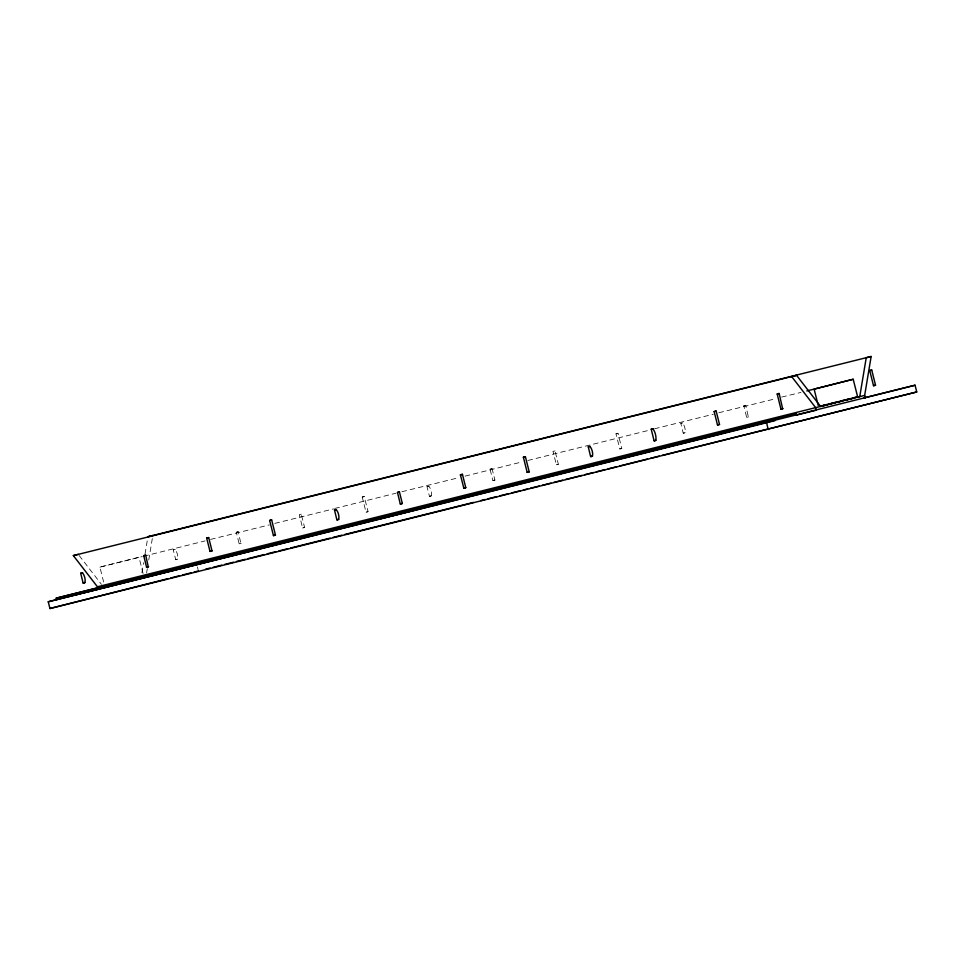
<?xml version="1.0" encoding="UTF-8"?>
<svg xmlns="http://www.w3.org/2000/svg" width="965" height="965" viewBox="0 0 965 965"><rect width="100%" height="100%" fill="white"/><g stroke="black" fill="none" stroke-linecap="round" stroke-linejoin="round"><path stroke-width="0.72" stroke-dasharray="4.83 3.62" d="M141.915 572.776L143.592 562.679M145.027 554.031L147.428 539.616M146.583 572.981L147.307 568.65M148.743 560.002L152.349 538.374M362.888 496.891L362.225 497.059L366.024 512.186L368.051 511.679L364.251 496.553L363.057 496.854M301.261 514.152L299.307 514.647L302.588 528L303.42 527.795L304.614 527.493L301.261 514.152L299.307 514.647M617.986 433.309L615.972 433.816L619.844 448.942L621.798 448.448L617.986 433.309L615.972 433.816M238.283 531.763L236.328 532.258L239.151 543.802L240.852 543.379L238.283 531.763L236.328 532.258M555.008 450.92L552.981 451.427L556.407 464.744L558.361 464.249L555.008 450.92L552.981 451.427M175.292 549.362L173.266 549.881L175.714 559.616C180.178 560.967 176.366 546.636 173.266 549.881M493.73 480.365L494.924 480.063L492.017 468.532L490.823 468.833M430.294 496.179C433.225 496.505 430.269 484.744 427.845 486.432M745.764 405.288L743.822 405.782L746.645 417.338L748.333 416.916L745.764 405.288L743.822 405.782M682.786 422.899L680.832 423.394L683.208 433.14C687.768 434.443 683.642 420.161 680.832 423.394M558.361 464.249L557.167 464.551M621.798 448.448L620.604 448.749M103.641 582.028L99.902 567.131L138.984 557.239L143.073 573.5M494.924 480.063L492.898 480.57L490.003 469.038L490.666 468.869M431.488 495.877L429.461 496.384L427.012 486.637L427.676 486.469M175.714 559.616L177.741 559.109M239.151 543.802L241.178 543.295M302.588 528L304.614 527.493M366.097 512.174L368.051 511.679M429.461 496.384L430.125 496.215M492.898 480.57L493.561 480.401M556.335 464.768L556.998 464.599M619.771 448.954L620.435 448.785M683.208 433.14L685.234 432.634M746.645 417.338L748.671 416.832M490.075 469.014L492.017 468.532M364.251 496.553L362.225 497.059M99.902 567.131L142.253 556.576M143.725 556.214L205.062 540.919M210.551 539.411L269.332 524.912M274.82 523.392L333.588 508.893M334.71 508.471L396.048 493.187M401.886 491.728L459.195 477.591M465.046 476.131L522.005 461.933M527.843 460.486L649.071 430.269M654.572 428.762L713.34 414.25M718.828 412.743L776.15 398.605M781.638 397.085L800.974 392.417M429.039 486.131L427.012 486.637M79.142 555.502L101.458 584.392M197.415 566.925L198.09 569.615"/><path stroke-width="1.45" d="M865.267 397.809L864.664 395.409L871.142 356.483L147.91 536.733L152.82 535.491M271.66 519.966L269.633 520.473L273.445 535.611L274.265 535.406L275.459 535.093L271.66 519.966L269.633 520.473M208.681 537.577L206.655 538.084L210.008 551.413L210.828 551.208L212.023 550.906L208.681 537.577L206.655 538.084M528.012 472.162L529.206 471.861L525.406 456.735L524.212 457.036M145.691 555.177L143.749 555.671L146.571 567.227L148.26 566.805L145.691 555.177L143.749 555.671M462.428 474.334L460.401 474.84L463.827 488.157L465.769 487.675L462.428 474.334L460.401 474.84M779.153 393.491L777.199 393.985L780.926 409.136L782.627 408.714L779.153 393.491L777.199 393.985M871.733 370.078L869.706 370.584L873.518 385.723L874.338 385.518L875.532 385.216L871.733 370.078L869.706 370.584M82.713 572.788L80.686 573.294L83.135 583.029C87.598 584.38 83.786 570.062 80.686 573.294M399.438 491.945L397.483 492.44L400.306 503.983L401.138 503.778L402.333 503.477L399.438 491.945L397.483 492.44M716.163 411.102L714.148 411.609L717.49 424.95L718.322 424.745L719.516 424.431L716.163 411.102L714.148 411.609M336.459 509.544L334.505 510.039L336.869 519.797C341.345 521.016 337.581 506.939 334.505 510.039M653.184 428.713L651.23 429.196L654.053 440.752C658.564 442.537 654.186 425.625 651.23 429.196M590.194 446.312L588.252 446.807L590.616 456.566C595.188 457.868 591.062 443.574 588.252 446.807M465.769 487.675L464.575 487.976M656.079 440.245L654.885 440.547M864.664 395.409L97.429 586.792L73.34 555.599L78.249 554.356M820.672 406.53L796.571 375.337L791.662 376.579L815.751 407.773L816.354 410.173L795.872 415.276M871.142 356.483L866.232 357.726L859.755 396.651L856.824 397.375M529.206 471.861L527.18 472.368L523.38 457.241L524.043 457.072M819.985 406.386L857.632 396.856L853.205 379.257L814.122 389.136L818.199 405.397M83.135 583.029L85.149 582.522M146.571 567.227L148.586 566.72M210.008 551.413L212.023 550.906M273.445 535.611L275.459 535.093M336.869 519.797L337.533 519.628M400.306 503.983L402.333 503.477M463.743 488.181L464.406 488.013M527.18 472.368L527.843 472.199M590.616 456.566L592.643 456.059M654.053 440.752L654.716 440.583M717.49 424.95L719.516 424.431M780.926 409.136L782.953 408.629M873.518 385.723L875.532 385.216M56.175 598.179L774.497 419.172L774.871 420.668L56.549 599.675L56.175 598.179L796.33 413.647L796.704 415.143M863.856 397.966L915.061 385.216L916.75 391.959L49.939 608.517L48.25 601.774L56.983 599.567M74.45 595.152L80.276 593.68M83.183 592.944L99.202 588.891M102.109 588.155L110.987 585.912M774.497 419.172L796.33 413.647M48.25 601.774L915.061 385.216M49.939 608.517L167.862 578.698M170.769 577.963L179.502 575.755M182.421 575.019L191.154 572.812M194.061 572.064L198.428 570.966M337.702 519.592L338.896 519.291M73.34 555.599L796.571 375.337M525.406 456.735L523.38 457.241M806.812 390.958L853.205 379.257M821.119 405.963L826.957 404.504M829.876 403.78L838.645 401.597M841.564 400.861L850.322 398.678M853.241 397.954L857.632 396.856M822.24 405.976L825.172 405.252M821.722 406.132L834.882 402.851M837.813 402.116L842.204 401.03M845.123 400.294L853.904 398.111M381.066 518.289L389.848 516.094M392.779 515.37L401.549 513.175M404.48 512.451L417.64 509.17M682.448 443.176L695.608 439.895M698.539 439.171L707.309 436.988M710.24 436.252L719.022 434.069M381.03 518.482L389.8 516.299M392.731 515.563L401.512 513.38M404.431 512.644L413.213 510.461M682.4 443.381L688.25 441.922M691.181 441.186L695.56 440.1M698.491 439.365L707.273 437.181M710.192 436.445L718.973 434.262M205.738 569.145L210.129 568.047M213.06 567.323L221.841 565.128M224.761 564.404L233.542 562.221M236.461 561.485L245.243 559.302M248.174 558.566L264.265 554.561M267.184 553.826L275.966 551.642M278.897 550.919L287.666 548.723M290.598 547.999L330.102 538.156M333.022 537.421L341.803 535.237M344.722 534.501L473.465 502.427M480.787 500.606L485.178 499.508M488.097 498.772L496.879 496.589M499.798 495.865L508.579 493.67M511.51 492.946L520.28 490.751M523.211 490.027L527.602 488.929M530.521 488.206L539.302 486.022M542.234 485.286L551.003 483.103M553.934 482.367L562.716 480.184M565.635 479.46L581.726 475.443M584.657 474.72L593.427 472.524M596.358 471.801L605.139 469.605M608.059 468.881L616.84 466.698M619.771 465.962L647.563 459.038M650.494 458.303L659.264 456.119M662.195 455.396L916.75 391.959M766.572 422.767L768.261 429.509"/></g></svg>
